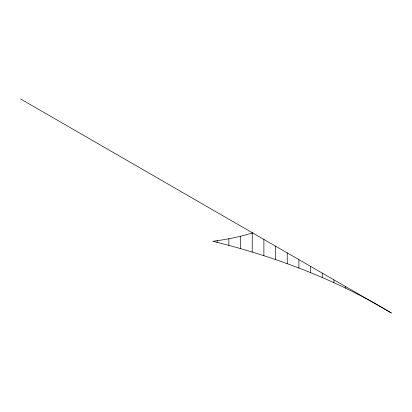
<?xml version="1.0" encoding="UTF-8"?>
<svg xmlns="http://www.w3.org/2000/svg" width="412" height="412" viewBox="0 0 412 412"><rect width="100%" height="100%" fill="white"/><g stroke="black" fill="none" stroke-linecap="round" stroke-linejoin="round"><path stroke-width="0.62" d="M20.6 98.962L391.4 313.038A532.701 307.553 0 0 0 212.829 241.257A152.316 87.941 0 0 0 252.608 232.909M357.271 293.334L357.271 293.957M345.596 286.598L345.596 288.163M333.926 279.856L333.926 282.694M322.251 273.12L322.251 277.534M310.581 266.379L310.581 272.656M298.906 259.642L298.906 268.052M287.236 252.901L287.236 263.701M275.566 246.16L275.566 259.591M263.891 239.423L263.891 255.713M252.221 233.027L252.221 252.062M240.546 236.225L240.546 248.621M228.876 238.754L228.876 245.382M217.201 240.68L217.201 242.344"/></g></svg>
